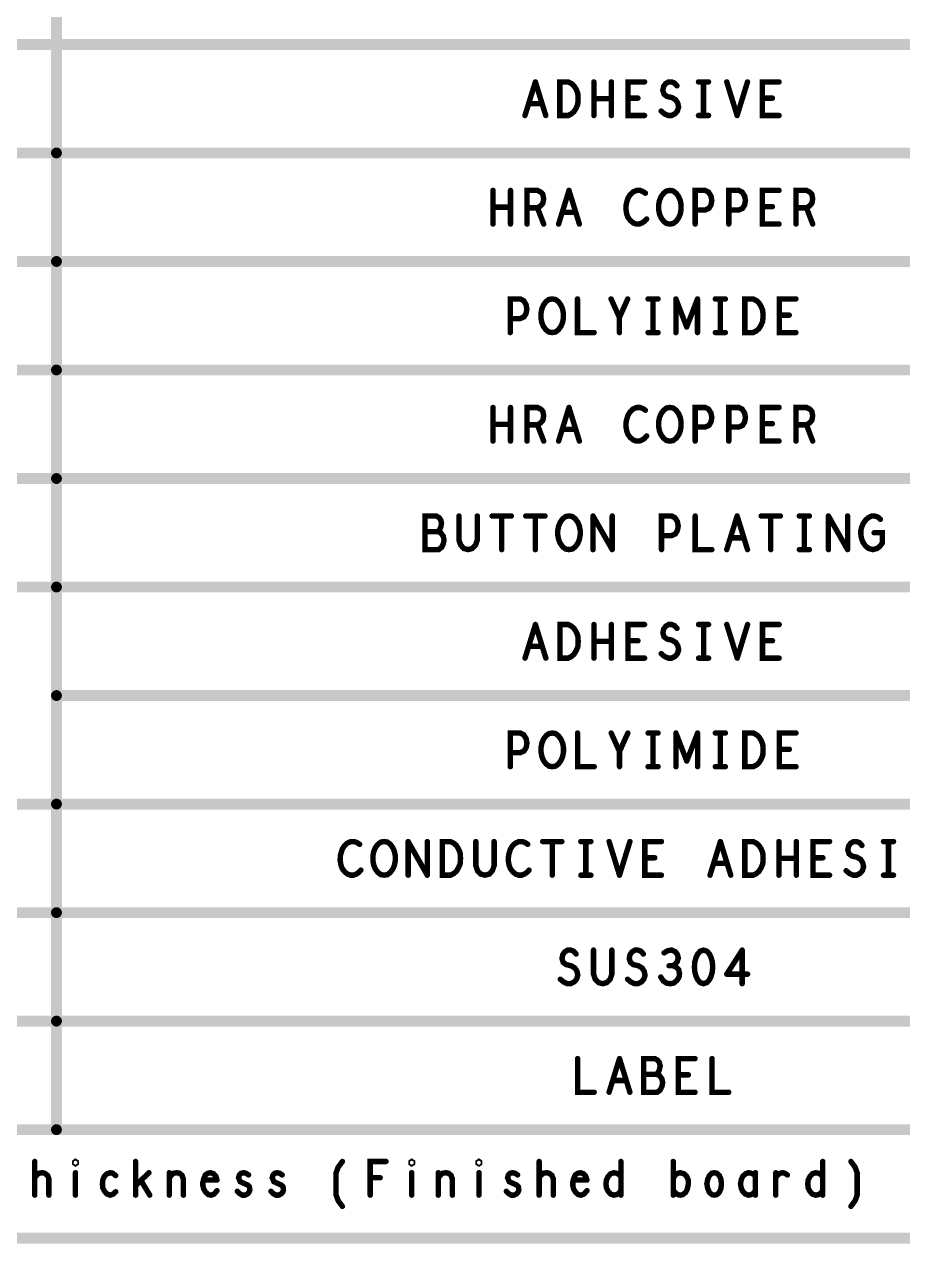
# Model space of a CAD drawing. Header units: millimetres. Extents: x 3362 to 3827, y -139 to 191.
# Drawn here: x 3684.53 to 3705.09, y 41.03 to 69.56 of the extents above; entities that cross this region are included whole.
import ezdxf

# ---------------------------------------------------------------- set-up
doc = ezdxf.new("R2010")
doc.units = ezdxf.units.MM
doc.header["$LTSCALE"] = 23.1
doc.layers.get('0').update_dxf_attribs({"linetype": 'CONTINUOUS'})

# ---------------------------------------------------------------- blocks, each defined once
blk = doc.blocks.new('PAD_R1')
at = {"const_width": 0.5}
blk.add_lwpolyline([(0.25, 0, 1), (-0.25, 0, 1)], format="xyb", close=True, dxfattribs=at)

msp = doc.modelspace()

# ---------------------------------------------------------------- linework, layer by layer
for points, const_width in [([(3685.277, 74.174), (3685.277, 66.554)], 0.254), ([(3670.037, 69.094), (3793.227, 69.094)], 0.254), ([(3696.247, 67.43), (3696.491, 68.217)], 0.127), ([(3696.491, 68.217), (3696.734, 67.43)], 0.127), ([(3697.861, 67.43), (3697.861, 68.217)], 0.127), ([(3698.27, 68.217), (3698.27, 67.43)], 0.127), ([(3699.048, 67.43), (3698.658, 67.43), (3698.658, 68.217), (3699.048, 68.217)], 0.127), ([(3699.436, 67.535), (3699.514, 67.469), (3699.601, 67.43), (3699.679, 67.43), (3699.757, 67.469), (3699.816, 67.535), (3699.845, 67.627), (3699.825, 67.719), (3699.777, 67.797), (3699.689, 67.85), (3699.572, 67.876), (3699.504, 67.928), (3699.475, 68.02), (3699.494, 68.112), (3699.543, 68.178), (3699.611, 68.217), (3699.679, 68.217), (3699.747, 68.191), (3699.806, 68.125)], 0.127), ([(3700.311, 68.217), (3700.545, 68.217)], 0.127), ([(3700.428, 68.217), (3700.428, 67.43)], 0.127), ([(3700.972, 68.217), (3701.215, 67.43)], 0.127), ([(3701.215, 67.43), (3701.458, 68.217)], 0.127), ([(3702.197, 67.43), (3701.808, 67.43), (3701.808, 68.217), (3702.197, 68.217)], 0.127), ([(3696.646, 67.705), (3696.335, 67.705)], 0.127), ([(3698.27, 67.824), (3697.861, 67.824)], 0.127), ([(3698.892, 67.837), (3698.658, 67.837)], 0.127), ([(3702.041, 67.837), (3701.808, 67.837)], 0.127), ([(3700.311, 67.43), (3700.545, 67.43)], 0.127), ([(3685.277, 58.934), (3670.037, 58.934), (3670.037, 61.474), (3670.037, 64.014), (3670.037, 66.554), (3793.227, 66.554)], 0.254), ([(3685.277, 66.554), (3685.277, 64.014)], 0.254), ([(3695.499, 64.89), (3695.499, 65.677)], 0.127), ([(3695.908, 65.677), (3695.908, 64.89)], 0.127), ([(3696.296, 64.89), (3696.296, 65.677), (3696.539, 65.677), (3696.617, 65.638), (3696.666, 65.585), (3696.686, 65.48), (3696.666, 65.376), (3696.608, 65.31), (3696.539, 65.27), (3696.296, 65.27)], 0.127), ([(3697.035, 64.89), (3697.278, 65.677)], 0.127), ([(3697.278, 65.677), (3697.521, 64.89)], 0.127), ([(3699.067, 65.612), (3699.009, 65.651), (3698.941, 65.677), (3698.863, 65.677), (3698.775, 65.638), (3698.707, 65.572), (3698.658, 65.494), (3698.619, 65.362), (3698.61, 65.244), (3698.629, 65.126), (3698.658, 65.047), (3698.717, 64.969), (3698.785, 64.916), (3698.853, 64.89), (3698.921, 64.89), (3698.989, 64.916), (3699.048, 64.955), (3699.096, 65.008)], 0.127), ([(3700.233, 64.89), (3700.233, 65.677), (3700.467, 65.677), (3700.545, 65.638), (3700.603, 65.546), (3700.623, 65.441), (3700.603, 65.336), (3700.554, 65.257), (3700.467, 65.218), (3700.233, 65.218)], 0.127), ([(3701.02, 64.89), (3701.02, 65.677), (3701.254, 65.677), (3701.332, 65.638), (3701.39, 65.546), (3701.41, 65.441), (3701.39, 65.336), (3701.342, 65.257), (3701.254, 65.218), (3701.02, 65.218)], 0.127), ([(3702.197, 64.89), (3701.808, 64.89), (3701.808, 65.677), (3702.197, 65.677)], 0.127), ([(3702.595, 64.89), (3702.595, 65.677), (3702.839, 65.677), (3702.916, 65.638), (3702.965, 65.585), (3702.985, 65.48), (3702.965, 65.376), (3702.907, 65.31), (3702.839, 65.27), (3702.595, 65.27)], 0.127), ([(3702.041, 65.297), (3701.808, 65.297)], 0.127), ([(3695.908, 65.284), (3695.499, 65.284)], 0.127), ([(3696.539, 65.27), (3696.686, 64.89)], 0.127), ([(3697.434, 65.165), (3697.122, 65.165)], 0.127), ([(3702.839, 65.27), (3702.985, 64.89)], 0.127), ([(3670.037, 64.014), (3793.227, 64.014)], 0.254), ([(3685.277, 64.014), (3685.277, 61.474)], 0.254), ([(3695.902, 62.35), (3695.902, 63.137), (3696.136, 63.137), (3696.214, 63.098), (3696.272, 63.006), (3696.292, 62.901), (3696.272, 62.796), (3696.224, 62.717), (3696.136, 62.678), (3695.902, 62.678)], 0.127), ([(3697.477, 63.137), (3697.477, 62.35), (3697.867, 62.35)], 0.127), ([(3698.459, 62.35), (3698.459, 62.704), (3698.264, 63.137)], 0.127), ([(3698.654, 63.137), (3698.459, 62.704)], 0.127), ([(3699.13, 63.137), (3699.363, 63.137)], 0.127), ([(3699.247, 63.137), (3699.247, 62.35)], 0.127), ([(3699.781, 62.35), (3699.781, 63.137)], 0.127), ([(3699.781, 63.137), (3700.034, 62.481)], 0.127), ([(3700.034, 62.481), (3700.287, 63.137)], 0.127), ([(3700.287, 63.137), (3700.287, 62.35)], 0.127), ([(3700.705, 63.137), (3700.938, 63.137)], 0.127), ([(3700.821, 63.137), (3700.821, 62.35)], 0.127), ([(3702.591, 62.35), (3702.201, 62.35), (3702.201, 63.137), (3702.591, 63.137)], 0.127), ([(3702.435, 62.757), (3702.201, 62.757)], 0.127), ([(3699.13, 62.35), (3699.363, 62.35)], 0.127), ([(3700.705, 62.35), (3700.938, 62.35)], 0.127), ([(3670.037, 61.474), (3793.227, 61.474)], 0.254), ([(3685.277, 61.474), (3685.277, 58.934), (3793.227, 58.934)], 0.254), ([(3695.499, 59.81), (3695.499, 60.597)], 0.127), ([(3695.908, 60.597), (3695.908, 59.81)], 0.127), ([(3696.296, 59.81), (3696.296, 60.597), (3696.539, 60.597), (3696.617, 60.558), (3696.666, 60.505), (3696.686, 60.4), (3696.666, 60.296), (3696.608, 60.23), (3696.539, 60.19), (3696.296, 60.19)], 0.127), ([(3697.035, 59.81), (3697.278, 60.597)], 0.127), ([(3697.278, 60.597), (3697.521, 59.81)], 0.127), ([(3699.067, 60.532), (3699.009, 60.571), (3698.941, 60.597), (3698.863, 60.597), (3698.775, 60.558), (3698.707, 60.492), (3698.658, 60.414), (3698.619, 60.282), (3698.61, 60.164), (3698.629, 60.046), (3698.658, 59.967), (3698.717, 59.889), (3698.785, 59.836), (3698.853, 59.81), (3698.921, 59.81), (3698.989, 59.836), (3699.048, 59.875), (3699.096, 59.928)], 0.127), ([(3700.233, 59.81), (3700.233, 60.597), (3700.467, 60.597), (3700.545, 60.558), (3700.603, 60.466), (3700.623, 60.361), (3700.603, 60.256), (3700.554, 60.177), (3700.467, 60.138), (3700.233, 60.138)], 0.127), ([(3701.02, 59.81), (3701.02, 60.597), (3701.254, 60.597), (3701.332, 60.558), (3701.39, 60.466), (3701.41, 60.361), (3701.39, 60.256), (3701.342, 60.177), (3701.254, 60.138), (3701.02, 60.138)], 0.127), ([(3702.197, 59.81), (3701.808, 59.81), (3701.808, 60.597), (3702.197, 60.597)], 0.127), ([(3702.595, 59.81), (3702.595, 60.597), (3702.839, 60.597), (3702.916, 60.558), (3702.965, 60.505), (3702.985, 60.4), (3702.965, 60.296), (3702.907, 60.23), (3702.839, 60.19), (3702.595, 60.19)], 0.127), ([(3695.908, 60.204), (3695.499, 60.204)], 0.127), ([(3696.539, 60.19), (3696.686, 59.81)], 0.127), ([(3702.041, 60.217), (3701.808, 60.217)], 0.127), ([(3702.839, 60.19), (3702.985, 59.81)], 0.127), ([(3697.434, 60.085), (3697.122, 60.085)], 0.127), ([(3685.277, 58.934), (3685.277, 56.394)], 0.254), ([(3694.206, 57.69), (3694.245, 57.729), (3694.275, 57.795), (3694.294, 57.887), (3694.275, 57.965), (3694.236, 58.018), (3694.167, 58.057), (3693.904, 58.057), (3693.904, 57.27), (3694.226, 57.27), (3694.294, 57.322), (3694.333, 57.401), (3694.353, 57.493), (3694.333, 57.585), (3694.275, 57.664), (3694.206, 57.69), (3693.904, 57.69)], 0.127), ([(3694.702, 58.057), (3694.702, 57.493), (3694.741, 57.375), (3694.819, 57.296), (3694.916, 57.27), (3695.013, 57.296), (3695.091, 57.375), (3695.13, 57.493), (3695.13, 58.057)], 0.127), ([(3695.479, 58.057), (3695.927, 58.057)], 0.127), ([(3695.703, 58.057), (3695.703, 57.27)], 0.127), ([(3696.267, 58.057), (3696.715, 58.057)], 0.127), ([(3696.491, 58.057), (3696.491, 57.27)], 0.127), ([(3697.841, 57.27), (3697.841, 58.057)], 0.127), ([(3697.841, 58.057), (3698.29, 57.27)], 0.127), ([(3698.29, 57.27), (3698.29, 58.057)], 0.127), ([(3699.445, 57.27), (3699.445, 58.057), (3699.679, 58.057), (3699.757, 58.018), (3699.816, 57.926), (3699.835, 57.821), (3699.816, 57.716), (3699.767, 57.637), (3699.679, 57.598), (3699.445, 57.598)], 0.127), ([(3700.233, 58.057), (3700.233, 57.27), (3700.623, 57.27)], 0.127), ([(3700.972, 57.27), (3701.215, 58.057)], 0.127), ([(3701.215, 58.057), (3701.458, 57.27)], 0.127), ([(3701.778, 58.057), (3702.227, 58.057)], 0.127), ([(3702.003, 58.057), (3702.003, 57.27)], 0.127), ([(3702.673, 58.057), (3702.907, 58.057)], 0.127), ([(3702.79, 58.057), (3702.79, 57.27)], 0.127), ([(3703.353, 57.27), (3703.353, 58.057)], 0.127), ([(3703.353, 58.057), (3703.801, 57.27)], 0.127), ([(3703.801, 57.27), (3703.801, 58.057)], 0.127), ([(3704.423, 57.664), (3704.618, 57.664), (3704.618, 57.427), (3704.56, 57.349), (3704.491, 57.296), (3704.394, 57.27), (3704.297, 57.296), (3704.228, 57.349), (3704.17, 57.427), (3704.131, 57.519), (3704.111, 57.624), (3704.111, 57.716), (3704.131, 57.795), (3704.17, 57.887), (3704.228, 57.965), (3704.287, 58.018), (3704.365, 58.057), (3704.433, 58.057), (3704.511, 58.031), (3704.569, 57.979)], 0.127), ([(3701.371, 57.545), (3701.059, 57.545)], 0.127), ([(3702.673, 57.27), (3702.907, 57.27)], 0.127), ([(3670.037, 56.394), (3793.227, 56.394)], 0.254), ([(3685.277, 56.394), (3685.277, 53.854)], 0.254), ([(3696.249, 54.73), (3696.492, 55.517)], 0.127), ([(3696.492, 55.517), (3696.736, 54.73)], 0.127), ([(3697.863, 54.73), (3697.863, 55.517)], 0.127), ([(3698.272, 55.517), (3698.272, 54.73)], 0.127), ([(3699.049, 54.73), (3698.66, 54.73), (3698.66, 55.517), (3699.049, 55.517)], 0.127), ([(3699.437, 54.835), (3699.515, 54.769), (3699.603, 54.73), (3699.681, 54.73), (3699.759, 54.769), (3699.817, 54.835), (3699.846, 54.927), (3699.827, 55.019), (3699.778, 55.097), (3699.691, 55.15), (3699.574, 55.176), (3699.505, 55.228), (3699.476, 55.32), (3699.496, 55.412), (3699.545, 55.478), (3699.613, 55.517), (3699.681, 55.517), (3699.749, 55.491), (3699.807, 55.425)], 0.127), ([(3700.312, 55.517), (3700.546, 55.517)], 0.127), ([(3700.429, 55.517), (3700.429, 54.73)], 0.127), ([(3700.973, 55.517), (3701.217, 54.73)], 0.127), ([(3701.217, 54.73), (3701.46, 55.517)], 0.127), ([(3702.199, 54.73), (3701.809, 54.73), (3701.809, 55.517), (3702.199, 55.517)], 0.127), ([(3698.272, 55.124), (3697.863, 55.124)], 0.127), ([(3698.893, 55.137), (3698.66, 55.137)], 0.127), ([(3702.043, 55.137), (3701.809, 55.137)], 0.127), ([(3696.648, 55.005), (3696.337, 55.005)], 0.127), ([(3700.312, 54.73), (3700.546, 54.73)], 0.127), ([(3685.277, 53.854), (3793.227, 53.854)], 0.254), ([(3685.277, 53.854), (3685.277, 51.314)], 0.254), ([(3695.904, 52.19), (3695.904, 52.977), (3696.137, 52.977), (3696.215, 52.938), (3696.274, 52.846), (3696.293, 52.741), (3696.274, 52.636), (3696.225, 52.557), (3696.137, 52.518), (3695.904, 52.518)], 0.127), ([(3697.479, 52.977), (3697.479, 52.19), (3697.868, 52.19)], 0.127), ([(3698.461, 52.19), (3698.461, 52.544), (3698.266, 52.977)], 0.127), ([(3698.656, 52.977), (3698.461, 52.544)], 0.127), ([(3699.131, 52.977), (3699.365, 52.977)], 0.127), ([(3699.248, 52.977), (3699.248, 52.19)], 0.127), ([(3699.782, 52.19), (3699.782, 52.977)], 0.127), ([(3699.782, 52.977), (3700.036, 52.321)], 0.127), ([(3700.036, 52.321), (3700.289, 52.977)], 0.127), ([(3700.289, 52.977), (3700.289, 52.19)], 0.127), ([(3700.706, 52.977), (3700.94, 52.977)], 0.127), ([(3700.823, 52.977), (3700.823, 52.19)], 0.127), ([(3702.593, 52.19), (3702.203, 52.19), (3702.203, 52.977), (3702.593, 52.977)], 0.127), ([(3702.437, 52.597), (3702.203, 52.597)], 0.127), ([(3699.131, 52.19), (3699.365, 52.19)], 0.127), ([(3700.706, 52.19), (3700.94, 52.19)], 0.127), ([(3793.227, 51.314), (3670.037, 51.314), (3670.037, 41.154), (3725.917, 41.154)], 0.254), ([(3685.277, 51.314), (3685.277, 48.774)], 0.254), ([(3692.376, 50.372), (3692.317, 50.411), (3692.249, 50.437), (3692.171, 50.437), (3692.084, 50.398), (3692.015, 50.332), (3691.967, 50.254), (3691.928, 50.122), (3691.918, 50.004), (3691.938, 49.886), (3691.967, 49.807), (3692.025, 49.729), (3692.093, 49.676), (3692.162, 49.65), (3692.23, 49.65), (3692.298, 49.676), (3692.356, 49.715), (3692.405, 49.768)], 0.127), ([(3693.512, 50.437), (3693.96, 49.65)], 0.127), ([(3693.512, 49.65), (3693.512, 50.437)], 0.127), ([(3693.96, 49.65), (3693.96, 50.437)], 0.127), ([(3695.097, 50.437), (3695.097, 49.873), (3695.136, 49.755), (3695.214, 49.676), (3695.311, 49.65), (3695.408, 49.676), (3695.486, 49.755), (3695.525, 49.873), (3695.525, 50.437)], 0.127), ([(3696.313, 50.372), (3696.254, 50.411), (3696.186, 50.437), (3696.108, 50.437), (3696.021, 50.398), (3695.952, 50.332), (3695.904, 50.254), (3695.865, 50.122), (3695.855, 50.004), (3695.875, 49.886), (3695.904, 49.807), (3695.962, 49.729), (3696.03, 49.676), (3696.099, 49.65), (3696.167, 49.65), (3696.235, 49.676), (3696.293, 49.715), (3696.342, 49.768)], 0.127), ([(3696.662, 50.437), (3697.11, 50.437)], 0.127), ([(3696.886, 50.437), (3696.886, 49.65)], 0.127), ([(3697.556, 50.437), (3697.79, 50.437)], 0.127), ([(3697.673, 50.437), (3697.673, 49.65)], 0.127), ([(3698.217, 50.437), (3698.461, 49.65)], 0.127), ([(3698.461, 49.65), (3698.704, 50.437)], 0.127), ([(3699.443, 49.65), (3699.053, 49.65), (3699.053, 50.437), (3699.443, 50.437)], 0.127), ([(3700.58, 49.65), (3700.823, 50.437)], 0.127), ([(3700.823, 50.437), (3701.066, 49.65)], 0.127), ([(3702.193, 49.65), (3702.193, 50.437)], 0.127), ([(3702.602, 50.437), (3702.602, 49.65)], 0.127), ([(3703.38, 49.65), (3702.99, 49.65), (3702.99, 50.437), (3703.38, 50.437)], 0.127), ([(3703.768, 49.755), (3703.846, 49.689), (3703.934, 49.65), (3704.011, 49.65), (3704.089, 49.689), (3704.148, 49.755), (3704.177, 49.847), (3704.157, 49.939), (3704.109, 50.017), (3704.021, 50.07), (3703.904, 50.096), (3703.836, 50.148), (3703.807, 50.24), (3703.826, 50.332), (3703.875, 50.398), (3703.943, 50.437), (3704.011, 50.437), (3704.08, 50.411), (3704.138, 50.345)], 0.127), ([(3704.643, 50.437), (3704.877, 50.437)], 0.127), ([(3704.76, 50.437), (3704.76, 49.65)], 0.127), ([(3699.287, 50.057), (3699.053, 50.057)], 0.127), ([(3700.979, 49.925), (3700.667, 49.925)], 0.127), ([(3702.602, 50.044), (3702.193, 50.044)], 0.127), ([(3703.224, 50.057), (3702.99, 50.057)], 0.127), ([(3697.556, 49.65), (3697.79, 49.65)], 0.127), ([(3704.643, 49.65), (3704.877, 49.65)], 0.127), ([(3670.037, 48.774), (3793.227, 48.774)], 0.254), ([(3685.277, 48.774), (3685.277, 46.234)], 0.254), ([(3697.075, 47.215), (3697.153, 47.149), (3697.241, 47.11), (3697.318, 47.11), (3697.396, 47.149), (3697.455, 47.215), (3697.484, 47.307), (3697.465, 47.399), (3697.416, 47.477), (3697.328, 47.53), (3697.212, 47.556), (3697.143, 47.608), (3697.114, 47.7), (3697.134, 47.792), (3697.182, 47.858), (3697.25, 47.897), (3697.318, 47.897), (3697.387, 47.871), (3697.445, 47.805)], 0.127), ([(3697.853, 47.897), (3697.853, 47.333), (3697.892, 47.215), (3697.97, 47.136), (3698.067, 47.11), (3698.164, 47.136), (3698.242, 47.215), (3698.281, 47.333), (3698.281, 47.897)], 0.127), ([(3698.65, 47.215), (3698.728, 47.149), (3698.816, 47.11), (3698.893, 47.11), (3698.971, 47.149), (3699.03, 47.215), (3699.059, 47.307), (3699.039, 47.399), (3698.991, 47.477), (3698.903, 47.53), (3698.786, 47.556), (3698.718, 47.608), (3698.689, 47.7), (3698.708, 47.792), (3698.757, 47.858), (3698.825, 47.897), (3698.893, 47.897), (3698.962, 47.871), (3699.02, 47.805)], 0.127), ([(3699.71, 47.53), (3699.768, 47.569), (3699.817, 47.635), (3699.837, 47.714), (3699.817, 47.792), (3699.768, 47.858), (3699.681, 47.897), (3699.593, 47.884), (3699.505, 47.832)], 0.127), ([(3701.333, 47.897), (3700.973, 47.333)], 0.127), ([(3701.333, 47.11), (3701.333, 47.897)], 0.127), ([(3699.428, 47.267), (3699.486, 47.175), (3699.564, 47.123), (3699.651, 47.11), (3699.729, 47.123), (3699.807, 47.189), (3699.856, 47.267), (3699.866, 47.346), (3699.846, 47.438), (3699.778, 47.504), (3699.71, 47.53), (3699.622, 47.53)], 0.127), ([(3700.973, 47.333), (3701.46, 47.333)], 0.127), ([(3670.037, 46.234), (3793.227, 46.234)], 0.254), ([(3685.277, 46.234), (3685.277, 43.694)], 0.254), ([(3697.479, 45.357), (3697.479, 44.57), (3697.868, 44.57)], 0.127), ([(3698.217, 44.57), (3698.461, 45.357)], 0.127), ([(3698.461, 45.357), (3698.704, 44.57)], 0.127), ([(3699.326, 44.99), (3699.365, 45.029), (3699.394, 45.095), (3699.414, 45.187), (3699.394, 45.265), (3699.355, 45.318), (3699.287, 45.357), (3699.024, 45.357), (3699.024, 44.57), (3699.345, 44.57), (3699.414, 44.622), (3699.453, 44.701), (3699.472, 44.793), (3699.453, 44.885), (3699.394, 44.964), (3699.326, 44.99), (3699.024, 44.99)], 0.127), ([(3700.23, 44.57), (3699.841, 44.57), (3699.841, 45.357), (3700.23, 45.357)], 0.127), ([(3700.628, 45.357), (3700.628, 44.57), (3701.018, 44.57)], 0.127), ([(3698.616, 44.845), (3698.305, 44.845)], 0.127), ([(3700.074, 44.977), (3699.841, 44.977)], 0.127), ([(3670.037, 43.694), (3793.227, 43.694)], 0.254), ([(3684.768, 42.161), (3684.768, 42.949)], 0.127), ([(3687.13, 42.161), (3687.13, 42.949)], 0.127), ([(3691.972, 41.899), (3691.874, 42.03), (3691.825, 42.161), (3691.825, 42.686), (3691.874, 42.817), (3691.972, 42.949)], 0.127), ([(3692.623, 42.161), (3692.623, 42.949), (3692.993, 42.949)], 0.127), ([(3696.579, 42.161), (3696.579, 42.949)], 0.127), ([(3698.495, 42.949), (3698.495, 42.161)], 0.127), ([(3699.719, 42.161), (3699.719, 42.949)], 0.127), ([(3703.219, 42.949), (3703.219, 42.161)], 0.127), ([(3703.88, 41.899), (3703.977, 42.03), (3704.026, 42.161), (3704.026, 42.686), (3703.977, 42.817), (3703.88, 42.949)], 0.127), ([(3684.768, 42.568), (3684.817, 42.634), (3684.866, 42.673), (3684.943, 42.686), (3685.002, 42.673), (3685.07, 42.62), (3685.099, 42.542), (3685.099, 42.161)], 0.127), ([(3685.721, 42.686), (3685.721, 42.161)], 0.127), ([(3686.664, 42.62), (3686.596, 42.673), (3686.538, 42.686), (3686.46, 42.66), (3686.401, 42.607), (3686.362, 42.516), (3686.353, 42.424), (3686.362, 42.332), (3686.401, 42.253), (3686.46, 42.187), (3686.538, 42.161), (3686.606, 42.187), (3686.664, 42.24)], 0.127), ([(3687.442, 42.686), (3687.13, 42.384)], 0.127), ([(3687.257, 42.502), (3687.462, 42.161)], 0.127), ([(3687.918, 42.555), (3687.957, 42.62), (3688.015, 42.673), (3688.093, 42.686), (3688.161, 42.673), (3688.22, 42.62), (3688.249, 42.529), (3688.249, 42.161)], 0.127), ([(3687.918, 42.161), (3687.918, 42.686)], 0.127), ([(3689.036, 42.516), (3689.007, 42.607), (3688.958, 42.66), (3688.89, 42.686), (3688.822, 42.673), (3688.764, 42.634), (3688.725, 42.542), (3688.705, 42.463), (3688.705, 42.384), (3688.725, 42.305), (3688.773, 42.227), (3688.832, 42.174), (3688.9, 42.161), (3688.968, 42.187), (3689.036, 42.266)], 0.127), ([(3688.725, 42.516), (3689.036, 42.516)], 0.127), ([(3689.512, 42.253), (3689.561, 42.201), (3689.629, 42.161), (3689.687, 42.161), (3689.746, 42.187), (3689.785, 42.227), (3689.804, 42.279), (3689.795, 42.358), (3689.755, 42.397), (3689.58, 42.476), (3689.541, 42.568), (3689.561, 42.634), (3689.6, 42.673), (3689.658, 42.686), (3689.717, 42.673), (3689.775, 42.634)], 0.127), ([(3690.299, 42.253), (3690.348, 42.201), (3690.416, 42.161), (3690.475, 42.161), (3690.533, 42.187), (3690.572, 42.227), (3690.592, 42.279), (3690.582, 42.358), (3690.543, 42.397), (3690.368, 42.476), (3690.329, 42.568), (3690.348, 42.634), (3690.387, 42.673), (3690.446, 42.686), (3690.504, 42.673), (3690.562, 42.634)], 0.127), ([(3692.856, 42.568), (3692.623, 42.568)], 0.127), ([(3693.595, 42.686), (3693.595, 42.161)], 0.127), ([(3694.217, 42.555), (3694.256, 42.62), (3694.314, 42.673), (3694.392, 42.686), (3694.46, 42.673), (3694.519, 42.62), (3694.548, 42.529), (3694.548, 42.161)], 0.127), ([(3694.217, 42.161), (3694.217, 42.686)], 0.127), ([(3695.17, 42.686), (3695.17, 42.161)], 0.127), ([(3695.811, 42.253), (3695.86, 42.201), (3695.928, 42.161), (3695.987, 42.161), (3696.045, 42.187), (3696.084, 42.227), (3696.103, 42.279), (3696.094, 42.358), (3696.055, 42.397), (3695.879, 42.476), (3695.84, 42.568), (3695.86, 42.634), (3695.899, 42.673), (3695.957, 42.686), (3696.016, 42.673), (3696.074, 42.634)], 0.127), ([(3696.579, 42.568), (3696.628, 42.634), (3696.677, 42.673), (3696.754, 42.686), (3696.813, 42.673), (3696.881, 42.62), (3696.91, 42.542), (3696.91, 42.161)], 0.127), ([(3697.698, 42.516), (3697.669, 42.607), (3697.62, 42.66), (3697.552, 42.686), (3697.483, 42.673), (3697.425, 42.634), (3697.386, 42.542), (3697.367, 42.463), (3697.367, 42.384), (3697.386, 42.305), (3697.435, 42.227), (3697.493, 42.174), (3697.561, 42.161), (3697.629, 42.187), (3697.698, 42.266)], 0.127), ([(3697.386, 42.516), (3697.698, 42.516)], 0.127), ([(3698.495, 42.279), (3698.456, 42.214), (3698.397, 42.174), (3698.329, 42.161), (3698.251, 42.187), (3698.193, 42.253), (3698.154, 42.332), (3698.144, 42.424), (3698.154, 42.516), (3698.193, 42.594), (3698.251, 42.66), (3698.329, 42.686), (3698.397, 42.673), (3698.446, 42.647), (3698.495, 42.594)], 0.127), ([(3699.719, 42.555), (3699.768, 42.634), (3699.826, 42.673), (3699.885, 42.686), (3699.972, 42.66), (3700.031, 42.607), (3700.07, 42.516), (3700.07, 42.411), (3700.05, 42.305), (3700.011, 42.227), (3699.943, 42.174), (3699.885, 42.161), (3699.826, 42.174), (3699.768, 42.214), (3699.719, 42.279)], 0.127), ([(3701.644, 42.594), (3701.606, 42.647), (3701.547, 42.673), (3701.479, 42.686), (3701.411, 42.66), (3701.352, 42.607), (3701.313, 42.529), (3701.294, 42.424), (3701.313, 42.319), (3701.352, 42.24), (3701.411, 42.187), (3701.479, 42.161), (3701.547, 42.174), (3701.606, 42.214), (3701.644, 42.266)], 0.127), ([(3701.644, 42.161), (3701.644, 42.686)], 0.127), ([(3702.12, 42.581), (3702.169, 42.634), (3702.218, 42.673), (3702.286, 42.686), (3702.334, 42.673), (3702.393, 42.634)], 0.127), ([(3702.12, 42.161), (3702.12, 42.686)], 0.127), ([(3703.219, 42.279), (3703.18, 42.214), (3703.122, 42.174), (3703.054, 42.161), (3702.976, 42.187), (3702.917, 42.253), (3702.878, 42.332), (3702.869, 42.424), (3702.878, 42.516), (3702.917, 42.594), (3702.976, 42.66), (3703.054, 42.686), (3703.122, 42.673), (3703.17, 42.647), (3703.219, 42.594)], 0.127)]:
    msp.add_lwpolyline(points, dxfattribs=dict(const_width=const_width))
at = {"const_width": 0.127}
for points in [[(3697.064, 67.43), (3697.064, 68.217), (3697.259, 68.217), (3697.337, 68.178), (3697.395, 68.125), (3697.444, 68.047), (3697.483, 67.955), (3697.492, 67.824), (3697.483, 67.692), (3697.444, 67.601), (3697.395, 67.522), (3697.337, 67.469), (3697.259, 67.43)], [(3699.64, 64.89), (3699.562, 64.903), (3699.494, 64.955), (3699.436, 65.034), (3699.397, 65.126), (3699.377, 65.231), (3699.377, 65.336), (3699.397, 65.441), (3699.436, 65.533), (3699.494, 65.612), (3699.562, 65.664), (3699.64, 65.677), (3699.718, 65.664), (3699.786, 65.612), (3699.845, 65.533), (3699.884, 65.441), (3699.903, 65.336), (3699.903, 65.231), (3699.884, 65.126), (3699.845, 65.034), (3699.786, 64.955), (3699.718, 64.903)], [(3696.884, 62.35), (3696.806, 62.363), (3696.738, 62.415), (3696.68, 62.494), (3696.641, 62.586), (3696.622, 62.691), (3696.622, 62.796), (3696.641, 62.901), (3696.68, 62.993), (3696.738, 63.072), (3696.806, 63.124), (3696.884, 63.137), (3696.962, 63.124), (3697.03, 63.072), (3697.089, 62.993), (3697.128, 62.901), (3697.147, 62.796), (3697.147, 62.691), (3697.128, 62.586), (3697.089, 62.494), (3697.03, 62.415), (3696.962, 62.363)], [(3701.395, 62.35), (3701.395, 63.137), (3701.589, 63.137), (3701.667, 63.098), (3701.726, 63.045), (3701.774, 62.967), (3701.813, 62.875), (3701.823, 62.744), (3701.813, 62.612), (3701.774, 62.521), (3701.726, 62.442), (3701.667, 62.389), (3701.589, 62.35)], [(3699.64, 59.81), (3699.562, 59.823), (3699.494, 59.875), (3699.436, 59.954), (3699.397, 60.046), (3699.377, 60.151), (3699.377, 60.256), (3699.397, 60.361), (3699.436, 60.453), (3699.494, 60.532), (3699.562, 60.584), (3699.64, 60.597), (3699.718, 60.584), (3699.786, 60.532), (3699.845, 60.453), (3699.884, 60.361), (3699.903, 60.256), (3699.903, 60.151), (3699.884, 60.046), (3699.845, 59.954), (3699.786, 59.875), (3699.718, 59.823)], [(3697.278, 57.27), (3697.2, 57.283), (3697.132, 57.335), (3697.074, 57.414), (3697.035, 57.506), (3697.015, 57.611), (3697.015, 57.716), (3697.035, 57.821), (3697.074, 57.913), (3697.132, 57.992), (3697.2, 58.044), (3697.278, 58.057), (3697.356, 58.044), (3697.424, 57.992), (3697.483, 57.913), (3697.521, 57.821), (3697.541, 57.716), (3697.541, 57.611), (3697.521, 57.506), (3697.483, 57.414), (3697.424, 57.335), (3697.356, 57.283)], [(3697.066, 54.73), (3697.066, 55.517), (3697.26, 55.517), (3697.338, 55.478), (3697.396, 55.425), (3697.445, 55.347), (3697.484, 55.255), (3697.494, 55.124), (3697.484, 54.992), (3697.445, 54.901), (3697.396, 54.822), (3697.338, 54.769), (3697.26, 54.73)], [(3696.886, 52.19), (3696.808, 52.203), (3696.74, 52.255), (3696.681, 52.334), (3696.643, 52.426), (3696.623, 52.531), (3696.623, 52.636), (3696.643, 52.741), (3696.681, 52.833), (3696.74, 52.912), (3696.808, 52.964), (3696.886, 52.977), (3696.964, 52.964), (3697.032, 52.912), (3697.09, 52.833), (3697.129, 52.741), (3697.149, 52.636), (3697.149, 52.531), (3697.129, 52.426), (3697.09, 52.334), (3697.032, 52.255), (3696.964, 52.203)], [(3701.396, 52.19), (3701.396, 52.977), (3701.591, 52.977), (3701.669, 52.938), (3701.727, 52.885), (3701.776, 52.807), (3701.815, 52.715), (3701.824, 52.584), (3701.815, 52.452), (3701.776, 52.361), (3701.727, 52.282), (3701.669, 52.229), (3701.591, 52.19)], [(3692.949, 49.65), (3692.871, 49.663), (3692.803, 49.715), (3692.744, 49.794), (3692.706, 49.886), (3692.686, 49.991), (3692.686, 50.096), (3692.706, 50.201), (3692.744, 50.293), (3692.803, 50.372), (3692.871, 50.424), (3692.949, 50.437), (3693.027, 50.424), (3693.095, 50.372), (3693.153, 50.293), (3693.192, 50.201), (3693.212, 50.096), (3693.212, 49.991), (3693.192, 49.886), (3693.153, 49.794), (3693.095, 49.715), (3693.027, 49.663)], [(3694.31, 49.65), (3694.31, 50.437), (3694.504, 50.437), (3694.582, 50.398), (3694.641, 50.345), (3694.689, 50.267), (3694.728, 50.175), (3694.738, 50.044), (3694.728, 49.912), (3694.689, 49.821), (3694.641, 49.742), (3694.582, 49.689), (3694.504, 49.65)], [(3701.396, 49.65), (3701.396, 50.437), (3701.591, 50.437), (3701.669, 50.398), (3701.727, 50.345), (3701.776, 50.267), (3701.815, 50.175), (3701.824, 50.044), (3701.815, 49.912), (3701.776, 49.821), (3701.727, 49.742), (3701.669, 49.689), (3701.591, 49.65)], [(3700.429, 47.897), (3700.351, 47.871), (3700.293, 47.805), (3700.254, 47.727), (3700.225, 47.622), (3700.215, 47.504), (3700.225, 47.385), (3700.254, 47.281), (3700.293, 47.202), (3700.351, 47.136), (3700.429, 47.11), (3700.507, 47.136), (3700.566, 47.202), (3700.604, 47.281), (3700.634, 47.385), (3700.643, 47.504), (3700.634, 47.622), (3700.604, 47.727), (3700.566, 47.805), (3700.507, 47.871)], [(3685.721, 42.896), (3685.702, 42.909), (3685.702, 42.935), (3685.721, 42.949), (3685.741, 42.935), (3685.741, 42.909)], [(3693.595, 42.896), (3693.576, 42.909), (3693.576, 42.935), (3693.595, 42.949), (3693.615, 42.935), (3693.615, 42.909)], [(3695.17, 42.896), (3695.15, 42.909), (3695.15, 42.935), (3695.17, 42.949), (3695.189, 42.935), (3695.189, 42.909)], [(3700.682, 42.161), (3700.623, 42.174), (3700.565, 42.227), (3700.526, 42.319), (3700.506, 42.424), (3700.526, 42.529), (3700.565, 42.62), (3700.623, 42.673), (3700.682, 42.686), (3700.74, 42.673), (3700.799, 42.62), (3700.837, 42.529), (3700.847, 42.424), (3700.837, 42.319), (3700.799, 42.227), (3700.74, 42.174)]]:
    msp.add_lwpolyline(points, close=True, dxfattribs=at)

# ---------------------------------------------------------------- block references
for p, xscale, yscale in [((3696.491, 68.217), 0.127, 0.127), ((3696.491, 68.217), 0.127, 0.127), ((3697.861, 68.217), 0.127, 0.127), ((3698.27, 68.217), 0.127, 0.127), ((3699.048, 68.217), 0.127, 0.127), ((3700.311, 68.217), 0.127, 0.127), ((3700.428, 68.217), 0.127, 0.127), ((3700.545, 68.217), 0.127, 0.127), ((3700.972, 68.217), 0.127, 0.127), ((3701.458, 68.217), 0.127, 0.127), ((3702.197, 68.217), 0.127, 0.127), ((3699.806, 68.125), 0.127, 0.127), ((3696.335, 67.705), 0.127, 0.127), ((3696.646, 67.705), 0.127, 0.127), ((3697.861, 67.824), 0.127, 0.127), ((3698.27, 67.824), 0.127, 0.127), ((3698.658, 67.837), 0.127, 0.127), ((3698.892, 67.837), 0.127, 0.127), ((3701.808, 67.837), 0.127, 0.127), ((3702.041, 67.837), 0.127, 0.127), ((3696.247, 67.43), 0.127, 0.127), ((3696.734, 67.43), 0.127, 0.127), ((3697.861, 67.43), 0.127, 0.127), ((3698.27, 67.43), 0.127, 0.127), ((3699.048, 67.43), 0.127, 0.127), ((3699.436, 67.535), 0.127, 0.127), ((3700.311, 67.43), 0.127, 0.127), ((3700.428, 67.43), 0.127, 0.127), ((3700.545, 67.43), 0.127, 0.127), ((3701.215, 67.43), 0.127, 0.127), ((3701.215, 67.43), 0.127, 0.127), ((3702.197, 67.43), 0.127, 0.127), ((3685.277, 66.554), 0.254, 0.254), ((3685.277, 66.554), 0.254, 0.254), ((3695.499, 65.677), 0.127, 0.127), ((3695.908, 65.677), 0.127, 0.127), ((3697.278, 65.677), 0.127, 0.127), ((3697.278, 65.677), 0.127, 0.127), ((3699.067, 65.612), 0.127, 0.127), ((3702.197, 65.677), 0.127, 0.127), ((3701.808, 65.297), 0.127, 0.127), ((3702.041, 65.297), 0.127, 0.127), ((3695.499, 65.284), 0.127, 0.127), ((3695.908, 65.284), 0.127, 0.127), ((3696.296, 65.27), 0.127, 0.127), ((3696.539, 65.27), 0.127, 0.127), ((3697.122, 65.165), 0.127, 0.127), ((3697.434, 65.165), 0.127, 0.127), ((3699.096, 65.008), 0.127, 0.127), ((3700.233, 65.218), 0.127, 0.127), ((3701.02, 65.218), 0.127, 0.127), ((3702.595, 65.27), 0.127, 0.127), ((3702.839, 65.27), 0.127, 0.127), ((3695.499, 64.89), 0.127, 0.127), ((3695.908, 64.89), 0.127, 0.127), ((3696.296, 64.89), 0.127, 0.127), ((3696.686, 64.89), 0.127, 0.127), ((3697.035, 64.89), 0.127, 0.127), ((3697.521, 64.89), 0.127, 0.127), ((3700.233, 64.89), 0.127, 0.127), ((3701.02, 64.89), 0.127, 0.127), ((3702.197, 64.89), 0.127, 0.127), ((3702.595, 64.89), 0.127, 0.127), ((3702.985, 64.89), 0.127, 0.127), ((3685.277, 64.014), 0.254, 0.254), ((3685.277, 64.014), 0.254, 0.254), ((3697.477, 63.137), 0.127, 0.127), ((3698.264, 63.137), 0.127, 0.127), ((3698.654, 63.137), 0.127, 0.127), ((3699.13, 63.137), 0.127, 0.127), ((3699.247, 63.137), 0.127, 0.127), ((3699.363, 63.137), 0.127, 0.127), ((3699.781, 63.137), 0.127, 0.127), ((3699.781, 63.137), 0.127, 0.127), ((3700.287, 63.137), 0.127, 0.127), ((3700.287, 63.137), 0.127, 0.127), ((3700.705, 63.137), 0.127, 0.127), ((3700.821, 63.137), 0.127, 0.127), ((3700.938, 63.137), 0.127, 0.127), ((3702.591, 63.137), 0.127, 0.127), ((3702.201, 62.757), 0.127, 0.127), ((3702.435, 62.757), 0.127, 0.127), ((3695.902, 62.678), 0.127, 0.127), ((3698.459, 62.704), 0.127, 0.127), ((3700.034, 62.481), 0.127, 0.127), ((3700.034, 62.481), 0.127, 0.127), ((3695.902, 62.35), 0.127, 0.127), ((3697.867, 62.35), 0.127, 0.127), ((3698.459, 62.35), 0.127, 0.127), ((3699.13, 62.35), 0.127, 0.127), ((3699.247, 62.35), 0.127, 0.127), ((3699.363, 62.35), 0.127, 0.127), ((3699.781, 62.35), 0.127, 0.127), ((3700.287, 62.35), 0.127, 0.127), ((3700.705, 62.35), 0.127, 0.127), ((3700.821, 62.35), 0.127, 0.127), ((3700.938, 62.35), 0.127, 0.127), ((3702.591, 62.35), 0.127, 0.127), ((3685.277, 61.474), 0.254, 0.254), ((3685.277, 61.474), 0.254, 0.254), ((3695.499, 60.597), 0.127, 0.127), ((3695.908, 60.597), 0.127, 0.127), ((3697.278, 60.597), 0.127, 0.127), ((3697.278, 60.597), 0.127, 0.127), ((3699.067, 60.532), 0.127, 0.127), ((3702.197, 60.597), 0.127, 0.127), ((3695.499, 60.204), 0.127, 0.127), ((3695.908, 60.204), 0.127, 0.127), ((3696.296, 60.19), 0.127, 0.127), ((3696.539, 60.19), 0.127, 0.127), ((3701.808, 60.217), 0.127, 0.127), ((3702.041, 60.217), 0.127, 0.127), ((3702.595, 60.19), 0.127, 0.127), ((3702.839, 60.19), 0.127, 0.127), ((3697.122, 60.085), 0.127, 0.127), ((3697.434, 60.085), 0.127, 0.127), ((3699.096, 59.928), 0.127, 0.127), ((3700.233, 60.138), 0.127, 0.127), ((3701.02, 60.138), 0.127, 0.127), ((3695.499, 59.81), 0.127, 0.127), ((3695.908, 59.81), 0.127, 0.127), ((3696.296, 59.81), 0.127, 0.127), ((3696.686, 59.81), 0.127, 0.127), ((3697.035, 59.81), 0.127, 0.127), ((3697.521, 59.81), 0.127, 0.127), ((3700.233, 59.81), 0.127, 0.127), ((3701.02, 59.81), 0.127, 0.127), ((3702.197, 59.81), 0.127, 0.127), ((3702.595, 59.81), 0.127, 0.127), ((3702.985, 59.81), 0.127, 0.127), ((3685.277, 58.934), 0.254, 0.254), ((3685.277, 58.934), 0.254, 0.254), ((3694.702, 58.057), 0.127, 0.127), ((3695.13, 58.057), 0.127, 0.127), ((3695.479, 58.057), 0.127, 0.127), ((3695.703, 58.057), 0.127, 0.127), ((3695.927, 58.057), 0.127, 0.127), ((3696.267, 58.057), 0.127, 0.127), ((3696.491, 58.057), 0.127, 0.127), ((3696.715, 58.057), 0.127, 0.127), ((3697.841, 58.057), 0.127, 0.127), ((3697.841, 58.057), 0.127, 0.127), ((3698.29, 58.057), 0.127, 0.127), ((3700.233, 58.057), 0.127, 0.127), ((3701.215, 58.057), 0.127, 0.127), ((3701.215, 58.057), 0.127, 0.127), ((3701.778, 58.057), 0.127, 0.127), ((3702.003, 58.057), 0.127, 0.127), ((3702.227, 58.057), 0.127, 0.127), ((3702.673, 58.057), 0.127, 0.127), ((3702.79, 58.057), 0.127, 0.127), ((3702.907, 58.057), 0.127, 0.127), ((3703.353, 58.057), 0.127, 0.127), ((3703.353, 58.057), 0.127, 0.127), ((3703.801, 58.057), 0.127, 0.127), ((3704.569, 57.979), 0.127, 0.127), ((3693.904, 57.69), 0.127, 0.127), ((3694.206, 57.69), 0.127, 0.127), ((3699.445, 57.598), 0.127, 0.127), ((3704.423, 57.664), 0.127, 0.127), ((3701.059, 57.545), 0.127, 0.127), ((3701.371, 57.545), 0.127, 0.127), ((3695.703, 57.27), 0.127, 0.127), ((3696.491, 57.27), 0.127, 0.127), ((3697.841, 57.27), 0.127, 0.127), ((3698.29, 57.27), 0.127, 0.127), ((3698.29, 57.27), 0.127, 0.127), ((3699.445, 57.27), 0.127, 0.127), ((3700.623, 57.27), 0.127, 0.127), ((3700.972, 57.27), 0.127, 0.127), ((3701.458, 57.27), 0.127, 0.127), ((3702.003, 57.27), 0.127, 0.127), ((3702.673, 57.27), 0.127, 0.127), ((3702.79, 57.27), 0.127, 0.127), ((3702.907, 57.27), 0.127, 0.127), ((3703.353, 57.27), 0.127, 0.127), ((3703.801, 57.27), 0.127, 0.127), ((3703.801, 57.27), 0.127, 0.127), ((3685.277, 56.394), 0.254, 0.254), ((3685.277, 56.394), 0.254, 0.254), ((3696.492, 55.517), 0.127, 0.127), ((3696.492, 55.517), 0.127, 0.127), ((3697.863, 55.517), 0.127, 0.127), ((3698.272, 55.517), 0.127, 0.127), ((3699.049, 55.517), 0.127, 0.127), ((3699.807, 55.425), 0.127, 0.127), ((3700.312, 55.517), 0.127, 0.127), ((3700.429, 55.517), 0.127, 0.127), ((3700.546, 55.517), 0.127, 0.127), ((3700.973, 55.517), 0.127, 0.127), ((3701.46, 55.517), 0.127, 0.127), ((3702.199, 55.517), 0.127, 0.127), ((3697.863, 55.124), 0.127, 0.127), ((3698.272, 55.124), 0.127, 0.127), ((3698.66, 55.137), 0.127, 0.127), ((3698.893, 55.137), 0.127, 0.127), ((3701.809, 55.137), 0.127, 0.127), ((3702.043, 55.137), 0.127, 0.127), ((3696.249, 54.73), 0.127, 0.127), ((3696.337, 55.005), 0.127, 0.127), ((3696.648, 55.005), 0.127, 0.127), ((3696.736, 54.73), 0.127, 0.127), ((3697.863, 54.73), 0.127, 0.127), ((3698.272, 54.73), 0.127, 0.127), ((3699.049, 54.73), 0.127, 0.127), ((3699.437, 54.835), 0.127, 0.127), ((3700.312, 54.73), 0.127, 0.127), ((3700.429, 54.73), 0.127, 0.127), ((3700.546, 54.73), 0.127, 0.127), ((3701.217, 54.73), 0.127, 0.127), ((3701.217, 54.73), 0.127, 0.127), ((3702.199, 54.73), 0.127, 0.127), ((3685.277, 53.854), 0.254, 0.254), ((3685.277, 53.854), 0.254, 0.254), ((3685.277, 53.854), 0.254, 0.254), ((3697.479, 52.977), 0.127, 0.127), ((3698.266, 52.977), 0.127, 0.127), ((3698.656, 52.977), 0.127, 0.127), ((3699.131, 52.977), 0.127, 0.127), ((3699.248, 52.977), 0.127, 0.127), ((3699.365, 52.977), 0.127, 0.127), ((3699.782, 52.977), 0.127, 0.127), ((3699.782, 52.977), 0.127, 0.127), ((3700.289, 52.977), 0.127, 0.127), ((3700.289, 52.977), 0.127, 0.127), ((3700.706, 52.977), 0.127, 0.127), ((3700.823, 52.977), 0.127, 0.127), ((3700.94, 52.977), 0.127, 0.127), ((3702.593, 52.977), 0.127, 0.127), ((3695.904, 52.518), 0.127, 0.127), ((3698.461, 52.544), 0.127, 0.127), ((3702.203, 52.597), 0.127, 0.127), ((3702.437, 52.597), 0.127, 0.127), ((3695.904, 52.19), 0.127, 0.127), ((3697.868, 52.19), 0.127, 0.127), ((3698.461, 52.19), 0.127, 0.127), ((3699.131, 52.19), 0.127, 0.127), ((3699.248, 52.19), 0.127, 0.127), ((3699.365, 52.19), 0.127, 0.127), ((3699.782, 52.19), 0.127, 0.127), ((3700.036, 52.321), 0.127, 0.127), ((3700.036, 52.321), 0.127, 0.127), ((3700.289, 52.19), 0.127, 0.127), ((3700.706, 52.19), 0.127, 0.127), ((3700.823, 52.19), 0.127, 0.127), ((3700.94, 52.19), 0.127, 0.127), ((3702.593, 52.19), 0.127, 0.127), ((3685.277, 51.314), 0.254, 0.254), ((3685.277, 51.314), 0.254, 0.254), ((3692.376, 50.372), 0.127, 0.127), ((3693.512, 50.437), 0.127, 0.127), ((3693.512, 50.437), 0.127, 0.127), ((3693.96, 50.437), 0.127, 0.127), ((3695.097, 50.437), 0.127, 0.127), ((3695.525, 50.437), 0.127, 0.127), ((3696.313, 50.372), 0.127, 0.127), ((3696.662, 50.437), 0.127, 0.127), ((3696.886, 50.437), 0.127, 0.127), ((3697.11, 50.437), 0.127, 0.127), ((3697.556, 50.437), 0.127, 0.127), ((3697.673, 50.437), 0.127, 0.127), ((3697.79, 50.437), 0.127, 0.127), ((3698.217, 50.437), 0.127, 0.127), ((3698.704, 50.437), 0.127, 0.127), ((3699.443, 50.437), 0.127, 0.127), ((3700.823, 50.437), 0.127, 0.127), ((3700.823, 50.437), 0.127, 0.127), ((3702.193, 50.437), 0.127, 0.127), ((3702.602, 50.437), 0.127, 0.127), ((3703.38, 50.437), 0.127, 0.127), ((3704.138, 50.345), 0.127, 0.127), ((3704.643, 50.437), 0.127, 0.127), ((3704.76, 50.437), 0.127, 0.127), ((3704.877, 50.437), 0.127, 0.127), ((3699.053, 50.057), 0.127, 0.127), ((3699.287, 50.057), 0.127, 0.127), ((3700.667, 49.925), 0.127, 0.127), ((3700.979, 49.925), 0.127, 0.127), ((3702.193, 50.044), 0.127, 0.127), ((3702.602, 50.044), 0.127, 0.127), ((3702.99, 50.057), 0.127, 0.127), ((3703.224, 50.057), 0.127, 0.127), ((3692.405, 49.768), 0.127, 0.127), ((3693.512, 49.65), 0.127, 0.127), ((3693.96, 49.65), 0.127, 0.127), ((3693.96, 49.65), 0.127, 0.127), ((3696.342, 49.768), 0.127, 0.127), ((3696.886, 49.65), 0.127, 0.127), ((3697.556, 49.65), 0.127, 0.127), ((3697.673, 49.65), 0.127, 0.127), ((3697.79, 49.65), 0.127, 0.127), ((3698.461, 49.65), 0.127, 0.127), ((3698.461, 49.65), 0.127, 0.127), ((3699.443, 49.65), 0.127, 0.127), ((3700.58, 49.65), 0.127, 0.127), ((3701.066, 49.65), 0.127, 0.127), ((3702.193, 49.65), 0.127, 0.127), ((3702.602, 49.65), 0.127, 0.127), ((3703.38, 49.65), 0.127, 0.127), ((3703.768, 49.755), 0.127, 0.127), ((3704.643, 49.65), 0.127, 0.127), ((3704.76, 49.65), 0.127, 0.127), ((3704.877, 49.65), 0.127, 0.127), ((3685.277, 48.774), 0.254, 0.254), ((3685.277, 48.774), 0.254, 0.254), ((3697.853, 47.897), 0.127, 0.127), ((3698.281, 47.897), 0.127, 0.127), ((3701.333, 47.897), 0.127, 0.127), ((3701.333, 47.897), 0.127, 0.127), ((3697.445, 47.805), 0.127, 0.127), ((3699.02, 47.805), 0.127, 0.127), ((3699.505, 47.832), 0.127, 0.127), ((3699.622, 47.53), 0.127, 0.127), ((3699.71, 47.53), 0.127, 0.127), ((3700.973, 47.333), 0.127, 0.127), ((3700.973, 47.333), 0.127, 0.127), ((3701.46, 47.333), 0.127, 0.127), ((3697.075, 47.215), 0.127, 0.127), ((3698.65, 47.215), 0.127, 0.127), ((3699.428, 47.267), 0.127, 0.127), ((3701.333, 47.11), 0.127, 0.127), ((3685.277, 46.234), 0.254, 0.254), ((3685.277, 46.234), 0.254, 0.254), ((3697.479, 45.357), 0.127, 0.127), ((3698.461, 45.357), 0.127, 0.127), ((3698.461, 45.357), 0.127, 0.127), ((3700.23, 45.357), 0.127, 0.127), ((3700.628, 45.357), 0.127, 0.127), ((3698.305, 44.845), 0.127, 0.127), ((3698.616, 44.845), 0.127, 0.127), ((3699.024, 44.99), 0.127, 0.127), ((3699.326, 44.99), 0.127, 0.127), ((3699.841, 44.977), 0.127, 0.127), ((3700.074, 44.977), 0.127, 0.127), ((3697.868, 44.57), 0.127, 0.127), ((3698.217, 44.57), 0.127, 0.127), ((3698.704, 44.57), 0.127, 0.127), ((3700.23, 44.57), 0.127, 0.127), ((3701.018, 44.57), 0.127, 0.127), ((3685.277, 43.694), 0.254, 0.254), ((3684.768, 42.949), 0.127, 0.127), ((3687.13, 42.949), 0.127, 0.127), ((3691.972, 42.949), 0.127, 0.127), ((3692.993, 42.949), 0.127, 0.127), ((3696.579, 42.949), 0.127, 0.127), ((3698.495, 42.949), 0.127, 0.127), ((3699.719, 42.949), 0.127, 0.127), ((3703.219, 42.949), 0.127, 0.127), ((3703.88, 42.949), 0.127, 0.127), ((3684.768, 42.568), 0.127, 0.127), ((3685.721, 42.686), 0.127, 0.127), ((3686.664, 42.62), 0.127, 0.127), ((3687.257, 42.502), 0.127, 0.127), ((3687.442, 42.686), 0.127, 0.127), ((3687.918, 42.686), 0.127, 0.127), ((3687.918, 42.555), 0.127, 0.127), ((3688.725, 42.516), 0.127, 0.127), ((3689.036, 42.516), 0.127, 0.127), ((3689.036, 42.516), 0.127, 0.127), ((3689.775, 42.634), 0.127, 0.127), ((3690.562, 42.634), 0.127, 0.127), ((3692.623, 42.568), 0.127, 0.127), ((3692.856, 42.568), 0.127, 0.127), ((3693.595, 42.686), 0.127, 0.127), ((3694.217, 42.686), 0.127, 0.127), ((3694.217, 42.555), 0.127, 0.127), ((3695.17, 42.686), 0.127, 0.127), ((3696.074, 42.634), 0.127, 0.127), ((3696.579, 42.568), 0.127, 0.127), ((3697.386, 42.516), 0.127, 0.127), ((3697.698, 42.516), 0.127, 0.127), ((3697.698, 42.516), 0.127, 0.127), ((3698.495, 42.594), 0.127, 0.127), ((3699.719, 42.555), 0.127, 0.127), ((3701.644, 42.686), 0.127, 0.127), ((3701.644, 42.594), 0.127, 0.127), ((3702.12, 42.686), 0.127, 0.127), ((3702.12, 42.581), 0.127, 0.127), ((3702.393, 42.634), 0.127, 0.127), ((3703.219, 42.594), 0.127, 0.127), ((3686.664, 42.24), 0.127, 0.127), ((3687.13, 42.384), 0.127, 0.127), ((3689.036, 42.266), 0.127, 0.127), ((3689.512, 42.253), 0.127, 0.127), ((3690.299, 42.253), 0.127, 0.127), ((3695.811, 42.253), 0.127, 0.127), ((3697.698, 42.266), 0.127, 0.127), ((3698.495, 42.279), 0.127, 0.127), ((3699.719, 42.279), 0.127, 0.127), ((3701.644, 42.266), 0.127, 0.127), ((3703.219, 42.279), 0.127, 0.127), ((3684.768, 42.161), 0.127, 0.127), ((3685.099, 42.161), 0.127, 0.127), ((3685.721, 42.161), 0.127, 0.127), ((3687.13, 42.161), 0.127, 0.127), ((3687.462, 42.161), 0.127, 0.127), ((3687.918, 42.161), 0.127, 0.127), ((3688.249, 42.161), 0.127, 0.127), ((3691.972, 41.899), 0.127, 0.127), ((3692.623, 42.161), 0.127, 0.127), ((3693.595, 42.161), 0.127, 0.127), ((3694.217, 42.161), 0.127, 0.127), ((3694.548, 42.161), 0.127, 0.127), ((3695.17, 42.161), 0.127, 0.127), ((3696.579, 42.161), 0.127, 0.127), ((3696.91, 42.161), 0.127, 0.127), ((3698.495, 42.161), 0.127, 0.127), ((3699.719, 42.161), 0.127, 0.127), ((3701.644, 42.161), 0.127, 0.127), ((3702.12, 42.161), 0.127, 0.127), ((3703.219, 42.161), 0.127, 0.127), ((3703.88, 41.899), 0.127, 0.127)]:
    msp.add_blockref('PAD_R1', p, dxfattribs=dict(xscale=xscale, yscale=yscale))

doc.saveas('drawing.dxf')
